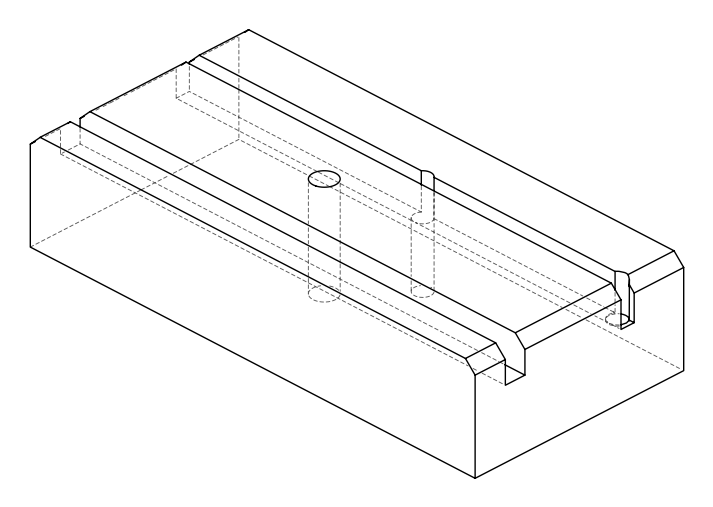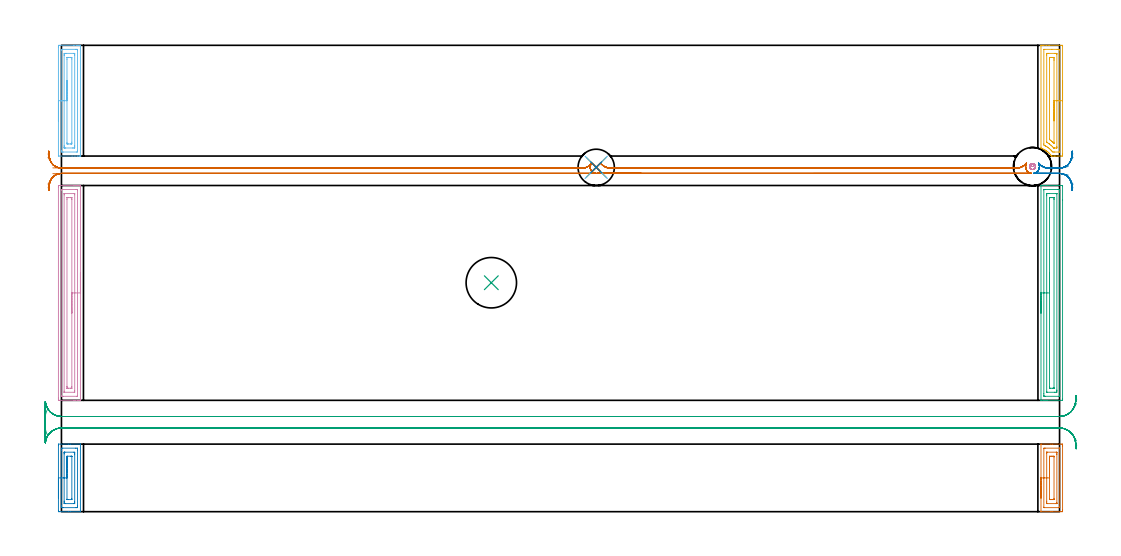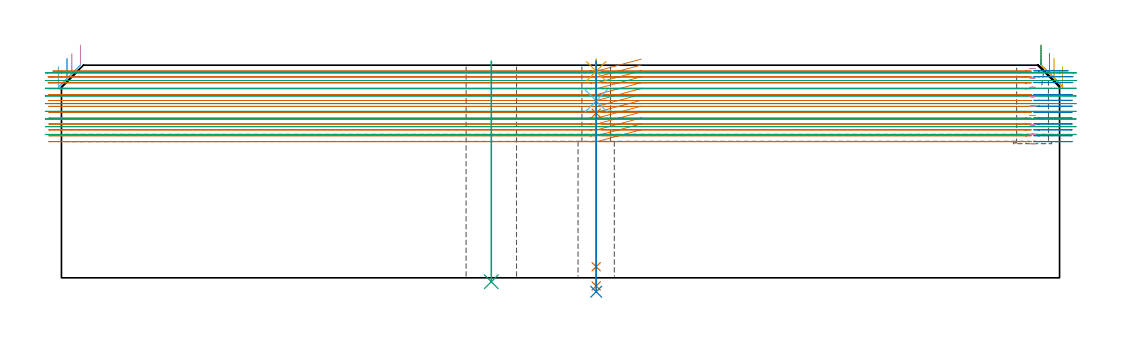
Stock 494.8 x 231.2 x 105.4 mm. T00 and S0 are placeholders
(PLAN: 15 operations, 7 tool changes, 64.1 min)
(1 AREA_MILL | FG_CHAMFER_SURFACE | UGT0205_001 | 1.32 min | 2267 mm3)
(2 AREA_MILL_1 | FG_CHAMFER_SURFACE_1 | UGT0205_001 | 1.33 min | 2360 mm3)
(3 AREA_MILL_2 | FG_CHAMFER_SURFACE_2 | UGT0205_001 | 3.66 min | 6799 mm3)
(4 AREA_MILL_3 | FG_CHAMFER_SURFACE_3 | UGT0205_001 | 3.67 min | 7064 mm3)
(5 AREA_MILL_4 | FG_CHAMFER_SURFACE_4 | UGT0205_001 | 1.97 min | 3421 mm3)
(6 AREA_MILL_5 | FG_CHAMFER_SURFACE_5 | UGT0205_001 | 2.02 min | 3552 mm3)
(7 MILL_RECTANGULAR_SLOT | SLOT_RECTANGULAR | NXT0201_011 | Follow Part, ap 3, ae 75% | 27.25 min | 269465 mm3)
(8 MILL_RECTANGULAR_SLOT_1 | SLOT_RECTANGULAR_1 | NXT0201_011 | Follow Part, ap 3, ae 75% | 1.55 min | 5096 mm3)
(9 MILL_RECTANGULAR_SLOT_2 | SLOT_RECTANGULAR_2 | NXT0201_012 | Follow Part, ap 4, ae 75% | 19.21 min | 366924 mm3)
(10 MILL_BLIND_HOLE_FROM_SOLID_MATERIAL | STEP1POCKET | NXT0201_012 | Spiral | 0.5 min | 762 mm3)
(11 SPOT_DRILL | STEP1HOLE | NXT0321_9005460120000 | 0.05 min | 0 mm3)
(12 DRILL_BLIND_HOLE_INTO_CENTER | STEP1HOLE | NXT0301_089 | 0.08 min | 0 mm3)
(13 GUN_DRILL_THROUGH_HOLE | STEP1HOLE | UGT0307_008 | 0.54 min | 6430 mm3)
(14 DRILL_TO_ENLARGE_THROUGH_HOLE | STEP1HOLE | UGT0301_046 | 0.46 min | 11099 mm3)
(15 INDEXABLE_INSERT_DRILL_THROUGH_HOLE_FROM_SOLID | STEP1HOLE_1 | NXT0302_021 | 0.44 min | 51674 mm3)
(TOOL UGT0205_001 | Chamfer Mill 20 x 3 x 45 deg. | D20 FL50 Z2)
(TOOL NXT0201_011 | ENDMILL 12mm [2P460-1200-NA 1630] | D12 FL38 Z6)
(TOOL NXT0201_012 | ENDMILL 16mm [2P460-1600-NA 1630] | D16 FL38 Z6)
(TOOL NXT0321_9005460120000 | NC Spot Drill, 142deg, 12mm, Carbide, Uncoated | D12 PA142 FL30 Z2)
(TOOL NXT0301_089 | Carbide Drill 11.8mm [860.1-1180-035A1-MM 2214] | D11.8 PA140 FL55 Z2)
(TOOL UGT0307_008 | Gun Drill 11 mm | D11 PA130 FL24 Z1)
(TOOL UGT0301_046 | Twist Drill 18 mm | D18 PA118 FL130 Z2)
(TOOL NXT0302_021 | Index. Insert Drill 25mm [880-D2500L25-05] | D25 PA176 FL125 Z2)
(OP 1 AREA_MILL)
G17 G21 G94 G90
T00 M6
G54
G17 G0 G90 X485.6 Y6.75 S1061 M3
G43 Z115.4 H0
G94 G1 Y6.788 Z114.528 F250.
Y6.902 Z113.664
Y7.091 Z112.812
Y7.353 Z111.98
Y7.687 Z111.174
Y8.09 Z110.4
Y8.558 Z109.664
Y9.09 Z108.972
Y9.679 Z108.329
Y10.322 Z107.74
Y11.014 Z107.208
Y11.75 Z106.74
Y12.524 Z106.337
Y13.33 Z106.003
Y14.162 Z105.741
Y15.014 Z105.552
Y15.878 Z105.438
Y16.75 Z105.4
Y33.493
X485.603 Y33.495 Z105.397
X485.616 Y33.5 Z105.384
X490.508 Z100.492
X491.392 Z99.601
X495.812 Y33.499 Z95.183
X496.259 Y33.498 Z94.736
X496.291 Y33.493 Z94.705
X496.297 Y33.052 Z94.703
X496.3 Y32.566 Z94.7
Y0.843
X496.297 Y0.448 Z94.703
X496.291 Y0.006 Z94.705
X496.259 Y0.002 Z94.736
X495.812 Y0. Z95.183
X495.363 Z95.632
X491.392 Z99.601
X490.523 Z100.477
X485.616 Z105.384
X485.603 Y0.005 Z105.397
X485.6 Y0.007 Z105.4
Y16.75
X487.014 Z103.986
X487.015 Y31.247 Z103.985
X487.016 Y31.29 Z103.984
X487.021 Y31.489 Z103.979
X487.434 Y31.497 Z103.566
X487.645 Y31.499 Z103.355
X494.718 Z96.282
X494.815 Y31.494 Z96.185
X494.834 Y31.49 Z96.166
X494.879 Y31.471 Z96.121
X494.884 Y31.333 Z96.116
X494.885 Y31.29 Z96.115
Y2.253
X494.884 Y2.21 Z96.116
X494.879 Y2.011 Z96.121
X494.466 Y2.003 Z96.534
X494.254 Y2.001 Z96.746
X487.182 Z103.818
X487.085 Y2.006 Z103.915
X487.066 Y2.01 Z103.934
X487.021 Y2.029 Z103.979
X487.016 Y2.166 Z103.984
X487.015 Y2.21 Z103.985
X487.014 Y16.75 Z103.986
X488.428 Z102.572
X488.429 Y28.956 Z102.571
X488.432 Y29.267 Z102.568
X488.435 Y29.472 Z102.565
X488.438 Y29.491 Z102.562
X488.446 Y29.494 Z102.554
X488.472 Y29.497 Z102.528
X488.526 Y29.499 Z102.474
X488.74 Y29.5 Z102.26
X493.188 Z97.812
X493.373 Y29.494 Z97.627
X493.459 Y29.49 Z97.541
X493.465 Y29.445 Z97.535
X493.468 Y29.392 Z97.532
X493.47 Y29.218 Z97.53
X493.471 Y28.646 Z97.529
X493.472 Y28.336 Z97.528
X493.471 Y4.544 Z97.529
X493.468 Y4.233 Z97.532
X493.465 Y4.028 Z97.535
X493.462 Y4.008 Z97.538
X493.454 Y4.006 Z97.546
X493.428 Y4.003 Z97.572
X493.374 Y4.001 Z97.626
X493.16 Y4. Z97.84
X488.712 Z102.288
X488.527 Y4.006 Z102.473
X488.441 Y4.01 Z102.559
X488.435 Y4.055 Z102.565
X488.432 Y4.108 Z102.568
X488.43 Y4.282 Z102.57
X488.429 Y4.854 Z102.571
X488.428 Y5.164 Z102.572
Y16.75
X489.843 Z101.157
Y26.884
X489.844 Y27.215 Z101.156
X489.847 Y27.381 Z101.153
X489.85 Y27.462 Z101.15
X489.854 Y27.491 Z101.146
X489.895 Y27.495 Z101.105
X490.508 Y27.499 Z100.492
X490.774 Y27.5 Z100.226
X491.392 Y27.499 Z99.608
X491.659 Y27.498 Z99.341
X492.036 Y27.49 Z98.964
X492.051 Y27.487 Z98.949
X492.053 Y27.469 Z98.947
X492.055 Y27.417 Z98.945
X492.057 Y27.312 Z98.943
Y27.102
Y6.616
X492.056 Y6.285 Z98.944
X492.053 Y6.119 Z98.947
X492.05 Y6.038 Z98.95
X492.046 Y6.009 Z98.954
X492.005 Y6.005 Z98.995
X491.392 Y6.001 Z99.608
X491.126 Y6. Z99.874
X490.508 Z100.492
X490.241 Y6.001 Z100.759
X489.864 Y6.01 Z101.136
X489.849 Y6.013 Z101.151
X489.847 Y6.031 Z101.153
X489.845 Y6.083 Z101.155
X489.843 Y6.188 Z101.157
Y6.398
Y16.75
Y17.622 Z101.195
Y18.486 Z101.309
Y19.338 Z101.498
Y20.17 Z101.76
Y20.976 Z102.094
Y21.75 Z102.497
Y22.486 Z102.966
Y23.178 Z103.497
Y23.821 Z104.086
Y24.41 Z104.729
Y24.942 Z105.422
Y25.41 Z106.157
Y25.813 Z106.931
Y26.147 Z107.737
Y26.409 Z108.569
Y26.598 Z109.421
Y26.712 Z110.286
Y26.75 Z111.157
G0 Z115.4
M5
M2
(OP 2 AREA_MILL_1)
G17 G21 G94 G90
T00 M6
G54
G17 G0 G90 X-1.5 Y6.75 S1061 M3
G43 Z115.4 H0
Z104.5
G94 G1 Y6.788 Z103.628 F250.
Y6.902 Z102.764
Y7.091 Z101.912
Y7.353 Z101.08
Y7.687 Z100.274
Y8.09 Z99.5
Y8.559 Z98.764
Y9.09 Z98.072
Y9.679 Z97.429
Y10.322 Z96.84
Y11.014 Z96.308
Y11.75 Z95.84
Y12.524 Z95.437
Y13.33 Z95.103
Y14.162 Z94.841
Y15.014 Z94.652
Y15.878 Z94.538
Y16.75 Z94.5
Y33.052
X-1.495 Y33.384 Z94.501
X-1.491 Y33.49 Z94.505
X-1.378 Y33.5 Z94.618
X3.505 Z99.499
X4.38 Z100.38
X9.381 Z105.381
X9.397 Y33.495 Z105.397
X9.4 Y33.493 Z105.4
Y0.007
X9.397 Y0.005 Z105.397
X9.382 Y0. Z105.381
X4.395 Z100.394
X3.505 Z99.499
X-1.178 Z94.817
X-1.38 Y0.002 Z94.615
X-1.491 Y0.01 Z94.505
X-1.498 Y0.12 Z94.498
X-1.5 Y0.448 Z94.5
Y16.75
X-0.086 Z95.914
Y30.443
X-0.082 Y31.29 Z95.918
X-0.08 Y31.318 Z95.92
X-0.051 Y31.49 Z95.949
X0.627 Y31.499 Z96.627
X7.062 Z103.062
X7.743 Y31.496 Z103.743
X7.951 Y31.49 Z103.951
X7.98 Y31.29 Z103.98
X7.983 Y31.259 Z103.983
X7.986 Y30.409 Z103.986
Y3.057
X7.982 Y2.21 Z103.982
X7.98 Y2.182 Z103.98
X7.951 Y2.01 Z103.951
X7.273 Y2.001 Z103.273
X0.838 Z96.838
X0.157 Y2.004 Z96.157
X-0.051 Y2.01 Z95.949
X-0.08 Y2.21 Z95.92
X-0.083 Y2.241 Z95.917
X-0.086 Y3.091 Z95.914
Y16.75
X1.328 Z97.328
X1.329 Y28.646 Z97.329
X1.33 Y29.04 Z97.33
X1.334 Y29.436 Z97.334
X1.335 Y29.482 Z97.335
X1.352 Y29.49 Z97.352
X1.404 Y29.495 Z97.404
X1.512 Y29.498 Z97.512
X1.727 Y29.5 Z97.727
X6.201 Y29.499 Z102.201
X6.565 Y29.476 Z102.565
X6.567 Y29.374 Z102.567
X6.57 Y29.134 Z102.57
X6.571 Y28.646 Z102.571
X6.572 Y28.251 Z102.572
X6.571 Y4.854 Z102.571
X6.57 Y4.46 Z102.57
X6.566 Y4.064 Z102.566
X6.565 Y4.018 Z102.565
X6.548 Y4.01 Z102.548
X6.496 Y4.005 Z102.496
X6.388 Y4.002 Z102.388
X6.173 Y4. Z102.173
X1.699 Y4.001 Z97.699
X1.335 Y4.024 Z97.335
X1.333 Y4.126 Z97.333
X1.33 Y4.367 Z97.33
X1.329 Y4.854 Z97.329
X1.328 Y5.249 Z97.328
Y16.75
X2.743 Z98.743
Y26.884
X2.745 Y27.262 Z98.745
X2.748 Y27.45 Z98.748
X2.75 Y27.488 Z98.75
X2.795 Y27.492 Z98.795
X2.886 Y27.498 Z98.886
X4.662 Y27.5 Z100.662
X5.089 Y27.497 Z101.089
X5.138 Y27.493 Z101.138
X5.15 Y27.49 Z101.15
X5.152 Y27.481 Z101.152
X5.155 Y27.446 Z101.155
X5.157 Y27.301 Z101.157
Y6.616
X5.155 Y6.238 Z101.155
X5.152 Y6.05 Z101.152
X5.15 Y6.012 Z101.15
X5.105 Y6.008 Z101.105
X5.014 Y6.002 Z101.014
X3.238 Y6. Z99.238
X2.81 Y6.004 Z98.81
X2.762 Y6.007 Z98.762
X2.75 Y6.01 Z98.75
X2.748 Y6.019 Z98.748
X2.745 Y6.054 Z98.745
X2.743 Y6.199 Z98.743
Y16.75
Y17.622 Z98.781
Y18.487 Z98.895
Y19.338 Z99.083
Y20.17 Z99.346
Y20.976 Z99.68
Y21.75 Z100.082
Y22.486 Z100.551
Y23.178 Z101.082
Y23.821 Z101.672
Y24.41 Z102.315
Y24.942 Z103.007
Y25.41 Z103.743
Y25.813 Z104.517
Y26.147 Z105.322
Y26.409 Z106.154
Y26.598 Z107.006
Y26.712 Z107.871
Y26.75 Z108.743
G0 Z115.4
M5
M2
(OP 3 AREA_MILL_2)
G17 G21 G94 G90
T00 M6
G54
G17 G0 G90 X485.6 Y98.45 S1061 M3
G43 Z115.4 H0
G94 G1 Y98.488 Z114.528 F250.
Y98.602 Z113.664
Y98.791 Z112.812
Y99.053 Z111.98
Y99.387 Z111.174
Y99.79 Z110.4
Y100.259 Z109.664
Y100.79 Z108.972
Y101.379 Z108.329
Y102.022 Z107.74
Y102.714 Z107.208
Y103.45 Z106.74
Y104.224 Z106.337
Y105.03 Z106.003
Y105.862 Z105.741
Y106.714 Z105.552
Y107.578 Z105.438
Y108.45 Z105.4
Y161.543
X485.603 Y161.691 Z105.388
X485.615 Y161.693 Z105.376
X485.944 Y161.7 Z105.055
X486.348 Z104.651
X486.972 Z104.023
X488.168 Z102.829
X488.74 Z102.254
X495.812 Z95.185
X496.1 Y161.698 Z94.897
X496.292 Y161.69 Z94.706
X496.299 Y161.497 Z94.699
X496.3 Y154.516 Z94.7
Y55.804
X496.296 Y55.4 Z94.702
X496.292 Y55.21 Z94.706
X496.098 Y55.2 Z94.899
X488.74 Z102.254
X488.168 Z102.829
X487.856 Z103.14
X487.284 Z103.713
X486.972 Z104.023
X485.944 Z105.055
X485.615 Y55.207 Z105.376
X485.603 Y55.209 Z105.388
X485.6 Y55.357 Z105.4
Y108.45
X487.014 Z103.986
X487.015 Y159.524 Z103.985
X487.016 Y159.63 Z103.984
X487.019 Y159.682 Z103.981
X487.02 Y159.688 Z103.98
X487.036 Y159.692 Z103.964
X487.087 Y159.696 Z103.913
X487.472 Y159.7 Z103.528
X494.044 Z96.956
X494.545 Y159.699 Z96.455
X494.769 Y159.694 Z96.231
X494.868 Y159.69 Z96.132
X494.884 Y159.357 Z96.116
X494.885 Y159.312 Z96.115
X494.886 Y158.462 Z96.114
X494.885 Y57.376 Z96.115
X494.884 Y57.27 Z96.116
X494.881 Y57.218 Z96.119
X494.88 Y57.212 Z96.12
X494.864 Y57.208 Z96.136
X494.813 Y57.205 Z96.187
X494.428 Y57.2 Z96.572
X487.856 Z103.144
X487.355 Y57.202 Z103.645
X487.131 Y57.207 Z103.869
X487.032 Y57.21 Z103.968
X487.016 Y57.543 Z103.984
X487.015 Y57.588 Z103.985
X487.014 Y58.438 Z103.986
Y108.45
X488.428 Z102.572
X488.429 Y156.635 Z102.571
Y156.948
X488.434 Y157.527 Z102.566
X488.435 Y157.675 Z102.565
X488.577 Y157.692 Z102.423
X488.74 Y157.696 Z102.26
X489.453 Y157.7 Z101.547
X489.624 Z101.376
X493.16 Y157.699 Z97.84
X493.331 Y157.695 Z97.669
X493.444 Y157.69 Z97.556
X493.466 Y157.684 Z97.534
X493.467 Y157.669 Z97.533
X493.47 Y157.632 Z97.53
X493.471 Y157.527 Z97.529
Y60.265
Y59.952
X493.466 Y59.373 Z97.534
X493.465 Y59.225 Z97.535
X493.323 Y59.208 Z97.677
X493.16 Y59.204 Z97.84
X492.447 Y59.2 Z98.553
X492.276 Z98.724
X488.74 Y59.201 Z102.26
X488.569 Y59.205 Z102.431
X488.456 Y59.21 Z102.544
X488.434 Y59.217 Z102.566
X488.433 Y59.231 Z102.567
X488.43 Y59.268 Z102.57
X488.429 Y59.373 Z102.571
X488.428 Y108.45 Z102.572
X489.843 Z101.157
Y155.521
X489.846 Y155.618 Z101.154
X489.849 Y155.674 Z101.151
X489.855 Y155.69 Z101.145
X489.877 Y155.693 Z101.123
X490.087 Y155.697 Z100.913
X490.508 Y155.7 Z100.492
X491.434 Z99.566
X491.823 Y155.695 Z99.177
X492.017 Y155.69 Z98.983
X492.051 Y155.682 Z98.949
X492.054 Y155.65 Z98.946
X492.055 Y155.595 Z98.945
X492.057 Y155.071 Z98.943
Y154.85
Y61.379
X492.054 Y61.282 Z98.946
X492.051 Y61.226 Z98.949
X492.045 Y61.21 Z98.955
X492.023 Y61.207 Z98.977
X491.813 Y61.203 Z99.187
X491.392 Y61.2 Z99.608
X490.466 Z100.534
X490.077 Y61.205 Z100.923
X489.883 Y61.21 Z101.117
X489.849 Y61.218 Z101.151
X489.846 Y61.25 Z101.154
X489.845 Y61.305 Z101.155
X489.843 Y61.829 Z101.157
Y62.05
Y108.45
Y109.322 Z101.195
Y110.187 Z101.309
Y111.038 Z101.498
Y111.87 Z101.76
Y112.676 Z102.094
Y113.45 Z102.497
Y114.186 Z102.966
Y114.878 Z103.497
Y115.521 Z104.086
Y116.11 Z104.729
Y116.642 Z105.422
Y117.11 Z106.157
Y117.513 Z106.931
Y117.847 Z107.737
Y118.109 Z108.569
Y118.298 Z109.421
Y118.412 Z110.286
Y118.45 Z111.157
G0 Z115.4
M5
M2
(OP 4 AREA_MILL_3)
G17 G21 G94 G90
T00 M6
G54
G17 G0 G90 X9.4 Y118.45 S1061 M3
G43 Z115.4 H0
G94 G1 Y118.412 Z114.528 F250.
Y118.298 Z113.663
Y118.109 Z112.812
Y117.847 Z111.98
Y117.513 Z111.174
Y117.11 Z110.4
Y116.642 Z109.664
Y116.11 Z108.972
Y115.521 Z108.329
Y114.878 Z107.739
Y114.186 Z107.208
Y113.45 Z106.74
Y112.676 Z106.337
Y111.87 Z106.003
Y111.038 Z105.741
Y110.186 Z105.552
Y109.322 Z105.438
Y108.45 Z105.4
Y55.357
X9.397 Y55.21 Z105.388
X9.361 Y55.207 Z105.353
X9.005 Y55.2 Z105.004
X8.579 Z104.578
X7.951 Z103.946
X6.749 Z102.745
X6.173 Z102.167
X-0.94 Y55.201 Z95.057
X-1.178 Y55.203 Z94.819
X-1.492 Y55.208 Z94.506
X-1.494 Y55.248 Z94.504
X-1.499 Y55.804 Z94.501
X-1.5 Y56.365 Z94.5
Y160.766
X-1.499 Y161.097 Z94.501
X-1.494 Y161.652 Z94.504
X-1.492 Y161.692 Z94.506
X-0.94 Y161.7 Z95.057
X6.173 Z102.167
X6.749 Z102.745
X7.062 Z103.058
X7.638 Z103.634
X7.951 Z103.946
X8.579 Z104.578
X9.006 Z105.005
X9.361 Y161.693 Z105.353
X9.397 Y161.69 Z105.388
X9.4 Y161.543 Z105.4
Y108.45
X7.986 Z103.986
X7.985 Y57.588 Z103.985
X7.984 Y57.556 Z103.984
X7.951 Y57.21 Z103.951
X7.448 Y57.201 Z103.448
X0.838 Y57.2 Z96.838
X0.334 Y57.201 Z96.334
X-0.051 Y57.21 Z95.949
X-0.083 Y57.588 Z95.917
X-0.085 Y57.622 Z95.915
Y159.312
X-0.084 Y159.345 Z95.916
X-0.051 Y159.69 Z95.949
X0.452 Y159.699 Z96.452
X7.062 Y159.7 Z103.062
X7.566 Y159.699 Z103.566
X7.951 Y159.69 Z103.951
X7.983 Y159.312 Z103.983
X7.985 Y159.278 Z103.985
X7.986 Y108.45 Z103.986
X6.571 Z102.571
Y59.865
X6.57 Y59.373 Z102.57
X6.568 Y59.273 Z102.568
X6.565 Y59.225 Z102.565
X6.561 Y59.21 Z102.561
X6.517 Y59.207 Z102.517
X6.344 Y59.201 Z102.344
X1.555 Z97.555
X1.44 Y59.203 Z97.44
X1.349 Y59.209 Z97.349
X1.334 Y59.213 Z97.334
X1.332 Y59.218 Z97.332
X1.33 Y59.24 Z97.33
X1.329 Y59.373 Z97.329
X1.328 Y59.773 Z97.328
X1.329 Y157.035 Z97.329
X1.33 Y157.527 Z97.33
X1.332 Y157.627 Z97.332
X1.335 Y157.675 Z97.335
X1.339 Y157.69 Z97.339
X1.383 Y157.693 Z97.383
X1.556 Y157.699 Z97.556
X6.345 Z102.345
X6.46 Y157.697 Z102.46
X6.551 Y157.691 Z102.551
X6.566 Y157.687 Z102.566
X6.568 Y157.682 Z102.568
X6.57 Y157.66 Z102.57
X6.571 Y157.527 Z102.571
Y157.127
Y108.45
X5.157 Z101.157
Y62.05
X5.155 Y61.286 Z101.155
X5.153 Y61.234 Z101.153
X5.151 Y61.214 Z101.151
X5.134 Y61.21 Z101.134
X5.03 Y61.205 Z101.03
X4.818 Y61.202 Z100.818
X4.395 Y61.2 Z100.395
X3.505 Z99.505
X3.065 Y61.201 Z99.065
X2.866 Y61.204 Z98.866
X2.768 Y61.208 Z98.768
X2.749 Y61.21 Z98.749
X2.747 Y61.225 Z98.747
X2.745 Y61.263 Z98.745
X2.743 Y61.923 Z98.743
Y62.05
Y154.85
X2.745 Y155.614 Z98.745
X2.747 Y155.666 Z98.747
X2.749 Y155.686 Z98.749
X2.766 Y155.69 Z98.766
X2.87 Y155.695 Z98.87
X3.082 Y155.698 Z99.082
X3.505 Y155.7 Z99.505
X4.395 Z100.395
X4.835 Y155.699 Z100.835
X5.034 Y155.696 Z101.034
X5.132 Y155.692 Z101.132
X5.151 Y155.69 Z101.151
X5.153 Y155.675 Z101.153
X5.155 Y155.637 Z101.155
X5.157 Y154.977 Z101.157
Y154.85
Y108.45
Y107.578 Z101.195
Y106.714 Z101.309
Y105.862 Z101.498
Y105.03 Z101.76
Y104.224 Z102.094
Y103.45 Z102.497
Y102.714 Z102.966
Y102.022 Z103.497
Y101.379 Z104.086
Y100.79 Z104.729
Y100.258 Z105.422
Y99.79 Z106.157
Y99.387 Z106.931
Y99.053 Z107.737
Y98.791 Z108.569
Y98.602 Z109.421
Y98.488 Z110.286
Y98.45 Z111.157
G0 Z115.4
M5
M2
(OP 5 AREA_MILL_4)
G17 G21 G94 G90
T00 M6
G54
G17 G0 G90 X496.3 Y213.75 S1061 M3
G43 Z115.4 H0
Z104.7
G94 G1 Y213.712 Z103.828 F250.
Y213.598 Z102.964
Y213.409 Z102.112
Y213.147 Z101.28
Y212.813 Z100.474
Y212.41 Z99.7
Y211.942 Z98.964
Y211.41 Z98.272
Y210.821 Z97.629
Y210.178 Z97.04
Y209.486 Z96.508
Y208.75 Z96.04
Y207.976 Z95.637
Y207.17 Z95.303
Y206.338 Z95.041
Y205.487 Z94.852
Y204.622 Z94.738
Y203.75 Z94.7
Y177.329
X496.299 Y176.928 Z94.701
X496.295 Y176.44 Z94.703
X496.291 Y176.309 Z94.705
X495.812 Y176.3 Z95.184
X494.044 Z96.951
X492.634 Z98.362
X492.276 Z98.719
X491.56 Z99.44
X490.95 Z100.05
X490.907 Y176.301 Z100.093
X490.786 Y176.31 Z100.211
X490.767 Y176.333 Z100.231
X490.729 Y176.386 Z100.269
X490.66 Y176.481 Z100.336
X490.529 Y176.667 Z100.47
X490.278 Y176.996 Z100.719
X489.888 Y177.454 Z101.109
X489.682 Y177.675 Z101.316
X489.469 Y177.888 Z101.53
X489.01 Y178.302 Z101.989
X488.709 Y178.547 Z102.289
X488.402 Y178.78 Z102.596
X488.298 Y178.85 Z102.698
X488.13 Y178.963 Z102.866
X487.696 Y179.233 Z103.303
X487.252 Y179.482 Z103.747
X486.998 Y179.61 Z104.002
X486.876 Y179.672 Z104.124
X486.373 Y179.879 Z104.625
X485.606 Y180.165 Z105.392
X485.6 Y180.504 Z105.4
Y231.019
X485.603 Y231.191 Z105.388
X485.618 Y231.192 Z105.373
X485.995 Y231.2 Z105.005
X486.256 Z104.744
X486.972 Z104.023
X488.214 Z102.783
X489.624 Z101.372
X495.812 Z95.185
X496.078 Y231.198 Z94.92
X496.292 Y231.19 Z94.706
X496.299 Y230.974 Z94.699
X496.3 Y203.75 Z94.7
X494.886 Z96.114
X494.885 Y178.397 Z96.115
X494.884 Y178.344 Z96.116
X494.882 Y178.319 Z96.118
X494.88 Y178.313 Z96.12
X494.866 Y178.31 Z96.134
X494.454 Y178.302 Z96.546
X492.276 Y178.301 Z98.724
X491.801 Y178.303 Z99.199
X491.392 Y178.31 Z99.608
X491.029 Y178.716 Z99.971
X490.783 Y178.991 Z100.217
X490.508 Y179.287 Z100.492
X490.178 Y179.61 Z100.822
X489.624 Y180.099 Z101.376
X489.107 Y180.504 Z101.893
X488.74 Y180.758 Z102.26
X488.088 Y181.164 Z102.912
X487.856 Y181.292 Z103.144
X487.661 Y181.398 Z103.339
X487.469 Y181.497 Z103.531
X487.021 Y181.725 Z103.979
X487.014 Y182.292 Z103.986
X487.015 Y229.103 Z103.985
X487.016 Y229.156 Z103.984
X487.018 Y229.181 Z103.982
X487.02 Y229.187 Z103.98
X487.034 Y229.19 Z103.966
X487.446 Y229.198 Z103.554
X490.981 Y229.2 Z100.019
X493.633 Z97.367
X494.044 Y229.199 Z96.956
X494.519 Y229.197 Z96.481
X494.765 Y229.19 Z96.235
X494.879 Y229.181 Z96.121
X494.885 Y228.827 Z96.115
Y228.784
X494.886 Y203.75 Z96.114
X493.472 Z97.528
X493.471 Y181.084 Z97.529
X493.469 Y180.504 Z97.531
X493.466 Y180.348 Z97.534
X493.465 Y180.316 Z97.535
X493.429 Y180.31 Z97.571
X493.359 Y180.303 Z97.641
X493.16 Y180.301 Z97.84
X492.478 Y180.3 Z98.522
X492.276 Y180.301 Z98.724
X492.074 Y180.303 Z98.926
X491.94 Y180.308 Z99.06
X491.895 Y180.311 Z99.105
X491.878 Y180.326 Z99.122
X491.844 Y180.36 Z99.156
X491.714 Y180.504 Z99.286
X491.392 Y180.849 Z99.608
X490.823 Y181.398 Z100.177
X490.508 Y181.676 Z100.492
X489.747 Y182.292 Z101.253
X489.624 Y182.381 Z101.376
X489.343 Y182.576 Z101.657
X488.52 Y183.077 Z102.48
X488.453 Y183.12 Z102.547
X488.435 Y183.134 Z102.565
X488.433 Y183.148 Z102.567
X488.431 Y183.187 Z102.569
X488.429 Y183.501 Z102.571
Y226.416
X488.431 Y226.996 Z102.569
X488.434 Y227.152 Z102.566
X488.435 Y227.184 Z102.565
X488.471 Y227.19 Z102.529
X488.541 Y227.197 Z102.459
X488.74 Y227.199 Z102.26
X489.422 Y227.2 Z101.578
X492.276 Z98.724
X492.959 Y227.199 Z98.041
X493.16 Y227.195 Z97.84
X493.362 Y227.19 Z97.638
X493.465 Y227.176 Z97.535
X493.468 Y227.1 Z97.532
X493.469 Y226.996 Z97.531
X493.471 Y226.681 Z97.529
X493.472 Y203.75 Z97.528
X492.057 Z98.943
Y183.187
X492.052 Y182.679 Z98.948
Y182.665
X492.038 Y182.671 Z98.962
X491.965 Y182.735 Z99.035
X491.814 Y182.874 Z99.186
X491.478 Y183.187 Z99.522
X491.392 Y183.261 Z99.608
X490.954 Y183.629 Z100.046
X490.508 Y183.985 Z100.492
X490.385 Y184.081 Z100.615
X490.067 Y184.309 Z100.933
X489.849 Y184.466 Z101.151
X489.847 Y184.502 Z101.153
X489.844 Y184.585 Z101.156
X489.843 Y184.753 Z101.157
Y184.975
Y224.092
X489.844 Y224.314 Z101.156
X489.849 Y224.979 Z101.151
X489.857 Y225.19 Z101.143
X490.07 Y225.194 Z100.93
X490.508 Y225.2 Z100.492
X491.392 Z99.608
X491.832 Y225.194 Z99.168
X492.041 Y225.19 Z98.959
X492.05 Y225.071 Z98.95
X492.056 Y224.536 Z98.944
X492.057 Y224.314 Z98.943
Y223.641
Y203.75
Y202.878 Z98.981
Y202.014 Z99.095
Y201.162 Z99.283
Y200.33 Z99.546
Y199.524 Z99.88
Y198.75 Z100.282
Y198.014 Z100.751
Y197.322 Z101.282
Y196.679 Z101.872
Y196.09 Z102.515
Y195.558 Z103.207
Y195.09 Z103.943
Y194.687 Z104.716
Y194.353 Z105.522
Y194.091 Z106.354
Y193.902 Z107.206
Y193.788 Z108.071
Y193.75 Z108.943
G0 Z115.4
M5
M2
(OP 6 AREA_MILL_5)
G17 G21 G94 G90
T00 M6
G54
G17 G0 G90 X-1.5 Y193.75 S1061 M3
G43 Z115.4 H0
Z104.5
G94 G1 Y193.788 Z103.628 F250.
Y193.902 Z102.764
Y194.091 Z101.912
Y194.353 Z101.08
Y194.687 Z100.274
Y195.09 Z99.5
Y195.558 Z98.764
Y196.09 Z98.072
Y196.679 Z97.429
Y197.322 Z96.84
Y198.014 Z96.308
Y198.75 Z95.84
Y199.524 Z95.437
Y200.33 Z95.103
Y201.162 Z94.841
Y202.013 Z94.652
Y202.878 Z94.538
Y203.75 Z94.5
Y230.241
X-1.499 Y230.572 Z94.501
X-1.494 Y231.129 Z94.504
X-1.492 Y231.192 Z94.506
X-0.94 Y231.2 Z95.057
X6.173 Z102.168
X7.591 Z103.588
X7.951 Z103.946
X8.671 Z104.671
X8.947 Z104.947
X9.355 Y231.193 Z105.347
X9.397 Y231.19 Z105.388
X9.4 Y231.019 Z105.4
Y176.481
X9.397 Y176.31 Z105.388
X9.355 Y176.307 Z105.347
X8.947 Y176.3 Z104.947
X8.671 Z104.671
X7.951 Z103.946
X6.702 Z102.699
X5.284 Z101.279
X-1.205 Z94.792
X-1.492 Y176.31 Z94.506
X-1.499 Y176.596 Z94.499
Y176.609
X-1.5 Y203.75 Z94.5
X-0.086 Z95.914
X-0.085 Y228.784 Z95.915
X-0.084 Y228.817 Z95.916
X-0.051 Y229.19 Z95.949
X0.425 Y229.199 Z96.425
X7.062 Y229.2 Z103.062
X7.539 Y229.199 Z103.539
X7.951 Y229.19 Z103.951
X7.984 Y228.784 Z103.984
X7.985 Y228.75 Z103.985
Y178.716
X7.984 Y178.683 Z103.984
X7.951 Y178.31 Z103.951
X7.475 Y178.301 Z103.475
X0.838 Y178.3 Z96.838
X0.361 Y178.301 Z96.361
X-0.051 Y178.31 Z95.949
X-0.084 Y178.716 Z95.916
X-0.085 Y178.75 Z95.915
X-0.086 Y203.75 Z95.914
X1.328 Z97.328
X1.329 Y226.102 Z97.329
X1.33 Y226.501 Z97.33
X1.333 Y226.996 Z97.333
X1.335 Y227.186 Z97.335
X1.528 Y227.196 Z97.528
X1.727 Y227.198 Z97.727
X2.413 Y227.2 Z98.413
X5.97 Z101.97
X6.173 Y227.199 Z102.173
X6.376 Y227.197 Z102.376
X6.511 Y227.193 Z102.511
X6.557 Y227.19 Z102.557
X6.565 Y227.174 Z102.565
X6.567 Y227.129 Z102.567
X6.569 Y226.996 Z102.569
X6.571 Y226.595 Z102.571
Y226.102
Y181.398
X6.57 Y180.999 Z102.57
X6.567 Y180.504 Z102.567
X6.564 Y180.314 Z102.564
X6.372 Y180.304 Z102.372
X6.173 Y180.302 Z102.173
X5.487 Y180.3 Z101.487
X1.93 Z97.93
X1.727 Y180.301 Z97.727
X1.524 Y180.303 Z97.524
X1.389 Y180.307 Z97.389
X1.343 Y180.31 Z97.343
X1.335 Y180.326 Z97.335
X1.333 Y180.371 Z97.333
X1.331 Y180.504 Z97.331
X1.329 Y180.905 Z97.329
X1.328 Y181.398 Z97.328
Y203.75
X2.743 Z98.743
Y224.313
X2.747 Y225.076 Z98.747
X2.749 Y225.181 Z98.749
X2.845 Y225.19 Z98.845
X3.065 Y225.195 Z99.065
X3.505 Y225.2 Z99.505
X4.395 Z100.395
X4.838 Y225.195 Z100.838
X5.056 Y225.19 Z101.056
X5.151 Y225.183 Z101.151
X5.152 Y225.11 Z101.152
X5.157 Y224.441 Z101.157
Y183.186
X5.153 Y182.424 Z101.153
X5.151 Y182.319 Z101.151
X5.055 Y182.31 Z101.055
X4.835 Y182.305 Z100.835
X4.395 Y182.3 Z100.395
X3.505 Z99.505
X3.062 Y182.305 Z99.062
X2.844 Y182.31 Z98.844
X2.749 Y182.317 Z98.749
X2.748 Y182.39 Z98.748
X2.743 Y183.059 Z98.743
Y203.75
Y204.622 Z98.781
Y205.486 Z98.895
Y206.338 Z99.083
Y207.17 Z99.346
Y207.976 Z99.68
Y208.75 Z100.082
Y209.486 Z100.551
Y210.178 Z101.082
Y210.821 Z101.672
Y211.41 Z102.315
Y211.941 Z103.007
Y212.41 Z103.743
Y212.813 Z104.516
Y213.147 Z105.322
Y213.409 Z106.154
Y213.598 Z107.006
Y213.712 Z107.871
Y213.75 Z108.743
G0 Z115.4
M5
M2
(OP 7 MILL_RECTANGULAR_SLOT)
G17 G21 G94 G90
T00 M6
G54
G17 G0 G90 X287.422 Y167.7 S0 M3
G43 Z115.542 H1
Z108.4
G94 G1 X265.345 Z102.485 F250.
X480.786 Y167.705 F500.
G2 X478.41 Y172.821 R3.45
G1 X478.401 Y172.826
G2 X473.509 Y170.3 R6.
G1 X272.146
G2 X267.576 Y172.412 R6.
G0 Z115.542
X287.422 Y167.7
Z105.485
G1 X265.345 Z99.569 F250.
X480.786 Y167.705 F500.
G2 X478.41 Y172.821 R3.45
G1 X478.401 Y172.826
G2 X473.509 Y170.3 R6.
G1 X272.146
G2 X267.576 Y172.412 R6.
G0 Z115.542
X287.422 Y167.7
Z102.569
G1 X265.345 Z96.654 F250.
X480.786 Y167.705 F500.
G2 X478.41 Y172.821 R3.45
G1 X478.401 Y172.826
G2 X473.509 Y170.3 R6.
G1 X272.146
G2 X267.576 Y172.412 R6.
G0 Z115.542
X287.422 Y167.7
Z99.654
G1 X265.345 Z93.738 F250.
X480.786 Y167.705 F500.
G2 X478.41 Y172.821 R3.45
G1 X478.401 Y172.826
G2 X473.509 Y170.3 R6.
G1 X272.146
G2 X267.576 Y172.412 R6.
G0 Z115.542
X287.422 Y167.7
Z96.738
G1 X265.345 Z90.823 F250.
X480.786 Y167.705 F500.
G2 X478.41 Y172.821 R3.45
G1 X478.401 Y172.826
G2 X473.509 Y170.3 R6.
G1 X272.146
G2 X267.576 Y172.412 R6.
G0 Z115.542
X287.422 Y167.7
Z93.823
G1 X265.345 Z87.908 F250.
X480.786 Y167.705 F500.
G2 X478.41 Y172.821 R3.45
G1 X478.401 Y172.826
G2 X473.509 Y170.3 R6.
G1 X272.146
G2 X267.576 Y172.412 R6.
G0 Z115.542
X287.422 Y167.7
Z90.908
G1 X265.345 Z84.992 F250.
X480.786 Y167.705 F500.
G2 X478.41 Y172.821 R3.45
G1 X478.401 Y172.826
G2 X473.509 Y170.3 R6.
G1 X272.146
G2 X267.576 Y172.412 R6.
G0 Z115.542
X287.422 Y167.7
Z87.992
G1 X265.345 Z82.077 F250.
X480.786 Y167.705 F500.
G2 X478.41 Y172.821 R3.45
G1 X478.401 Y172.826
G2 X473.509 Y170.3 R6.
G1 X272.146
G2 X267.576 Y172.412 R6.
G0 Z115.542
X287.422 Y167.7
Z85.077
G1 X265.345 Z79.162 F250.
X480.786 Y167.705 F500.
G2 X478.41 Y172.821 R3.45
G1 X478.401 Y172.826
G2 X473.509 Y170.3 R6.
G1 X272.146
G2 X267.576 Y172.412 R6.
G0 Z115.542
X287.422 Y167.7
Z82.162
G1 X265.345 Z76.246 F250.
X480.786 Y167.705 F500.
G2 X478.41 Y172.821 R3.45
G1 X478.401 Y172.826
G2 X473.509 Y170.3 R6.
G1 X272.146
G2 X267.576 Y172.412 R6.
G0 Z115.542
X287.422 Y167.7
Z79.246
G1 X265.345 Z73.331 F250.
X480.786 Y167.705 F500.
G2 X478.41 Y172.821 R3.45
G1 X478.401 Y172.826
G2 X473.509 Y170.3 R6.
G1 X272.146
G2 X267.576 Y172.412 R6.
G0 Z115.542
X287.422 Y167.7
Z76.331
G1 X265.345 Z70.415 F250.
X480.786 Y167.705 F500.
G2 X478.41 Y172.821 R3.45
G1 X478.401 Y172.826
G2 X473.509 Y170.3 R6.
G1 X272.146
G2 X267.576 Y172.412 R6.
G0 Z115.542
X287.422 Y167.7
Z73.415
G1 X265.345 Z67.5 F250.
X480.786 Y167.705 F500.
G2 X478.41 Y172.821 R3.45
G1 X478.401 Y172.826
G2 X473.509 Y170.3 R6.
G1 X272.146
G2 X267.576 Y172.412 R6.
G0 Z115.542
X-4.281 Y167.562
Z102.485
G1 X-1.281 F250.
G2 X0. Y167.7 R6. F500.
G1 X264.855
X264.856 Y167.71
G2 X262.633 Y172.406 R3.
G1 X262.624 Y172.412
G2 X258.054 Y170.3 R6.
G1 X0.
G2 X-1.281 Y170.438 R6.
G1 X-4.281 F250.
G0 Z115.542
X-6.672 Y162.394
Z99.569
G1 X-5.06 Y164.924
G2 X0. Y167.7 R6. F500.
G1 X264.855
X264.856 Y167.71
G2 X262.633 Y172.406 R3.
G1 X262.624 Y172.412
G2 X258.054 Y170.3 R6.
G1 X0.
G2 X-5.061 Y173.078 R6.
G1 X-6.672 Y175.608 F250.
G0 X-6.609 Y160.55 Z96.654
G1 X-5.747 Y163.423
G2 X0. Y167.7 R6. F500.
G1 X264.855
X264.856 Y167.71
G2 X262.633 Y172.406 R3.
G1 X262.624 Y172.412
G2 X258.054 Y170.3 R6.
G1 X0.
G2 X-5.728 Y174.514 R6.
G1 X-6.621 Y177.378 F250.
G0 X-6.27 Y159.314 Z93.738
G1 X-5.97 Y162.299
G2 X0. Y167.7 R6. F500.
G1 X264.855
X264.856 Y167.71
G2 X262.633 Y172.406 R3.
G1 X262.624 Y172.412
G2 X258.054 Y170.3 R6.
G1 X0.
G2 X-5.97 Y175.701 R6.
G1 X-6.27 Y178.686 F250.
G0 Y159.314 Z90.823
G1 X-5.97 Y162.299
G2 X0. Y167.7 R6. F500.
G1 X264.855
X264.856 Y167.71
G2 X262.633 Y172.406 R3.
G1 X262.624 Y172.412
G2 X258.054 Y170.3 R6.
G1 X0.
G2 X-5.97 Y175.701 R6.
G1 X-6.27 Y178.686 F250.
G0 Y159.314 Z87.908
G1 X-5.97 Y162.299
G2 X0. Y167.7 R6. F500.
G1 X264.855
X264.856 Y167.71
G2 X262.633 Y172.406 R3.
G1 X262.624 Y172.412
G2 X258.054 Y170.3 R6.
G1 X0.
G2 X-5.97 Y175.701 R6.
G1 X-6.27 Y178.686 F250.
G0 Y159.314 Z84.992
G1 X-5.97 Y162.299
G2 X0. Y167.7 R6. F500.
G1 X264.855
X264.856 Y167.71
G2 X262.633 Y172.406 R3.
G1 X262.624 Y172.412
G2 X258.054 Y170.3 R6.
G1 X0.
G2 X-5.97 Y175.701 R6.
G1 X-6.27 Y178.686 F250.
G0 Y159.314 Z82.077
G1 X-5.97 Y162.299
G2 X0. Y167.7 R6. F500.
G1 X264.855
X264.856 Y167.71
G2 X262.633 Y172.406 R3.
G1 X262.624 Y172.412
G2 X258.054 Y170.3 R6.
G1 X0.
G2 X-5.97 Y175.701 R6.
G1 X-6.27 Y178.686 F250.
G0 Y159.314 Z79.162
G1 X-5.97 Y162.299
G2 X0. Y167.7 R6. F500.
G1 X264.855
X264.856 Y167.71
G2 X262.633 Y172.406 R3.
G1 X262.624 Y172.412
G2 X258.054 Y170.3 R6.
G1 X0.
G2 X-5.97 Y175.701 R6.
G1 X-6.27 Y178.686 F250.
G0 Y159.314 Z76.246
G1 X-5.97 Y162.299
G2 X0. Y167.7 R6. F500.
G1 X264.855
X264.856 Y167.71
G2 X262.633 Y172.406 R3.
G1 X262.624 Y172.412
G2 X258.054 Y170.3 R6.
G1 X0.
G2 X-5.97 Y175.701 R6.
G1 X-6.27 Y178.686 F250.
G0 Y159.314 Z73.331
G1 X-5.97 Y162.299
G2 X0. Y167.7 R6. F500.
G1 X264.855
X264.856 Y167.71
G2 X262.633 Y172.406 R3.
G1 X262.624 Y172.412
G2 X258.054 Y170.3 R6.
G1 X0.
G2 X-5.97 Y175.701 R6.
G1 X-6.27 Y178.686 F250.
G0 Y159.314 Z70.415
G1 X-5.97 Y162.299
G2 X0. Y167.7 R6. F500.
G1 X264.855
X264.856 Y167.71
G2 X262.633 Y172.406 R3.
G1 X262.624 Y172.412
G2 X258.054 Y170.3 R6.
G1 X0.
G2 X-5.97 Y175.701 R6.
G1 X-6.27 Y178.686 F250.
G0 Y159.314 Z67.5
G1 X-5.97 Y162.299
G2 X0. Y167.7 R6. F500.
G1 X264.855
X264.856 Y167.71
G2 X262.633 Y172.406 R3.
G1 X262.624 Y172.412
G2 X258.054 Y170.3 R6.
G1 X0.
G2 X-5.97 Y175.701 R6.
G1 X-6.27 Y178.686 F250.
G0 Z115.542
M5
M2
(OP 8 MILL_RECTANGULAR_SLOT_1)
G17 G21 G94 G90
T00 M6
G54
G17 G0 G90 X499.088 Y171.141 S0 M3
G43 Z115.542 H1
Z102.616
G94 G1 X496.167 Y170.458 F250.
G2 X494.8 Y170.3 R6. F500.
G1 X489.291
G2 X484.399 Y172.826 R6.
G1 X484.39 Y172.821
G2 X482.014 Y167.705 R3.45
G1 X494.8 Y167.7
G2 X496.171 Y167.541 R6.
G1 X499.091 Y166.856 F250.
G0 Z115.542
X501.478 Y175.664
Z99.689
G1 X499.888 Y173.12
G2 X494.8 Y170.3 R6. F500.
G1 X489.291
G2 X484.399 Y172.826 R6.
G1 X484.39 Y172.821
G2 X482.014 Y167.705 R3.45
G1 X494.8 Y167.7
G2 X499.902 Y164.857 R6.
G1 X501.481 Y162.306 F250.
G0 X501.407 Y177.463 Z96.763
G1 X500.55 Y174.587
G2 X494.8 Y170.3 R6. F500.
G1 X489.291
G2 X484.399 Y172.826 R6.
G1 X484.39 Y172.821
G2 X482.014 Y167.705 R3.45
G1 X494.8 Y167.7
G2 X500.556 Y163.392 R6.
G1 X501.402 Y160.514 F250.
G0 X501.07 Y178.686 Z93.837
G1 X500.77 Y175.701
G2 X494.8 Y170.3 R6. F500.
G1 X489.291
G2 X484.399 Y172.826 R6.
G1 X484.39 Y172.821
G2 X482.014 Y167.705 R3.45
G1 X494.8 Y167.7
G2 X500.77 Y162.299 R6.
G1 X501.07 Y159.314 F250.
G0 Y178.686 Z90.91
G1 X500.77 Y175.701
G2 X494.8 Y170.3 R6. F500.
G1 X489.291
G2 X484.399 Y172.826 R6.
G1 X484.39 Y172.821
G2 X482.014 Y167.705 R3.45
G1 X494.8 Y167.7
G2 X500.77 Y162.299 R6.
G1 X501.07 Y159.314 F250.
G0 Y178.686 Z87.984
G1 X500.77 Y175.701
G2 X494.8 Y170.3 R6. F500.
G1 X489.291
G2 X484.399 Y172.826 R6.
G1 X484.39 Y172.821
G2 X482.014 Y167.705 R3.45
G1 X494.8 Y167.7
G2 X500.77 Y162.299 R6.
G1 X501.07 Y159.314 F250.
G0 Y178.686 Z85.058
G1 X500.77 Y175.701
G2 X494.8 Y170.3 R6. F500.
G1 X489.291
G2 X484.399 Y172.826 R6.
G1 X484.39 Y172.821
G2 X482.014 Y167.705 R3.45
G1 X494.8 Y167.7
G2 X500.77 Y162.299 R6.
G1 X501.07 Y159.314 F250.
G0 Y178.686 Z82.132
G1 X500.77 Y175.701
G2 X494.8 Y170.3 R6. F500.
G1 X489.291
G2 X484.399 Y172.826 R6.
G1 X484.39 Y172.821
G2 X482.014 Y167.705 R3.45
G1 X494.8 Y167.7
G2 X500.77 Y162.299 R6.
G1 X501.07 Y159.314 F250.
G0 Y178.686 Z79.205
G1 X500.77 Y175.701
G2 X494.8 Y170.3 R6. F500.
G1 X489.291
G2 X484.399 Y172.826 R6.
G1 X484.39 Y172.821
G2 X482.014 Y167.705 R3.45
G1 X494.8 Y167.7
G2 X500.77 Y162.299 R6.
G1 X501.07 Y159.314 F250.
G0 Y178.686 Z76.279
G1 X500.77 Y175.701
G2 X494.8 Y170.3 R6. F500.
G1 X489.291
G2 X484.399 Y172.826 R6.
G1 X484.39 Y172.821
G2 X482.014 Y167.705 R3.45
G1 X494.8 Y167.7
G2 X500.77 Y162.299 R6.
G1 X501.07 Y159.314 F250.
G0 Y178.686 Z73.353
G1 X500.77 Y175.701
G2 X494.8 Y170.3 R6. F500.
G1 X489.291
G2 X484.399 Y172.826 R6.
G1 X484.39 Y172.821
G2 X482.014 Y167.705 R3.45
G1 X494.8 Y167.7
G2 X500.77 Y162.299 R6.
G1 X501.07 Y159.314 F250.
G0 Y178.686 Z70.426
G1 X500.77 Y175.701
G2 X494.8 Y170.3 R6. F500.
G1 X489.291
G2 X484.399 Y172.826 R6.
G1 X484.39 Y172.821
G2 X482.014 Y167.705 R3.45
G1 X494.8 Y167.7
G2 X500.77 Y162.299 R6.
G1 X501.07 Y159.314 F250.
G0 Y178.686 Z67.5
G1 X500.77 Y175.701
G2 X494.8 Y170.3 R6. F500.
G1 X489.291
G2 X484.399 Y172.826 R6.
G1 X484.39 Y172.821
G2 X482.014 Y167.705 R3.45
G1 X494.8 Y167.7
G2 X500.77 Y162.299 R6.
G1 X501.07 Y159.314 F250.
G0 Z115.542
M5
M2
(OP 9 MILL_RECTANGULAR_SLOT_2)
G17 G21 G94 G90
T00 M6
G54
G17 G0 G90 X503.197 Y53.623 S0 M3
G43 Z115.4 H1
Z101.589
G94 G1 X501.644 Y51.057 F250.
G2 X494.8 Y47.2 R8. F500.
G1 X0.
G2 X-6.781 Y50.955 R8.
G3 X-8. Y46.71 R8.
G1 Y41.989
G3 X-6.781 Y37.745 R8.
G2 X0. Y41.5 R8.
G1 X494.8
G2 X501.65 Y37.633 R8.
G1 X503.2 Y35.064 F250.
G0 X503.321 Y55.822 Z97.778
G1 X502.475 Y52.944
G2 X494.8 Y47.2 R8. F500.
G1 X0.
G2 X-7.646 Y52.847 R8.
G1 X-7.675 Y52.856
G3 X-8. Y50.599 R8.
G1 Y38.056
G3 X-7.682 Y35.822 R8.
G1 X-7.653 Y35.831
G2 X0. Y41.5 R8.
G1 X494.8
G2 X502.486 Y35.72 R8.
G1 X503.318 Y32.838 F250.
G0 X503.03 Y57.496 Z93.967
G1 X502.77 Y54.508
G2 X494.8 Y47.2 R8. F500.
G1 X0.
G2 X-7.97 Y54.508 R8.
G1 X-8.
Y34.192
X-7.97
G2 X0. Y41.5 R8.
G1 X494.8
G2 X502.77 Y34.192 R8.
G1 X503.03 Y31.204 F250.
G0 Y57.496 Z90.156
G1 X502.77 Y54.508
G2 X494.8 Y47.2 R8. F500.
G1 X0.
G2 X-7.97 Y54.508 R8.
G1 X-8.
Y34.192
X-7.97
G2 X0. Y41.5 R8.
G1 X494.8
G2 X502.77 Y34.192 R8.
G1 X503.03 Y31.204 F250.
G0 Y57.496 Z86.344
G1 X502.77 Y54.508
G2 X494.8 Y47.2 R8. F500.
G1 X0.
G2 X-7.97 Y54.508 R8.
G1 X-8.
Y34.192
X-7.97
G2 X0. Y41.5 R8.
G1 X494.8
G2 X502.77 Y34.192 R8.
G1 X503.03 Y31.204 F250.
G0 Y57.496 Z82.533
G1 X502.77 Y54.508
G2 X494.8 Y47.2 R8. F500.
G1 X0.
G2 X-7.97 Y54.508 R8.
G1 X-8.
Y34.192
X-7.97
G2 X0. Y41.5 R8.
G1 X494.8
G2 X502.77 Y34.192 R8.
G1 X503.03 Y31.204 F250.
G0 Y57.496 Z78.722
G1 X502.77 Y54.508
G2 X494.8 Y47.2 R8. F500.
G1 X0.
G2 X-7.97 Y54.508 R8.
G1 X-8.
Y34.192
X-7.97
G2 X0. Y41.5 R8.
G1 X494.8
G2 X502.77 Y34.192 R8.
G1 X503.03 Y31.204 F250.
G0 Y57.496 Z74.911
G1 X502.77 Y54.508
G2 X494.8 Y47.2 R8. F500.
G1 X0.
G2 X-7.97 Y54.508 R8.
G1 X-8.
Y34.192
X-7.97
G2 X0. Y41.5 R8.
G1 X494.8
G2 X502.77 Y34.192 R8.
G1 X503.03 Y31.204 F250.
G0 Y57.496 Z71.1
G1 X502.77 Y54.508
G2 X494.8 Y47.2 R8. F500.
G1 X0.
G2 X-7.97 Y54.508 R8.
G1 X-8.
Y34.192
X-7.97
G2 X0. Y41.5 R8.
G1 X494.8
G2 X502.77 Y34.192 R8.
G1 X503.03 Y31.204 F250.
G0 Z115.4
M5
M2
(OP 10 MILL_BLIND_HOLE_FROM_SOLID_MATERIAL)
G17 G21 G94 G90
T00 M6
G54
G17 G0 G90 X481.4 Y171.1 S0 M3
G43 Z115.4 H1
Z103.744
G94 G3 X482.125 Y171.825 R0.725 F250.
X481.4 Y172.55 R0.725
X479.95 Y171.1 R1.45
X481.4 Y172.55 R-1.45
X480.675 Y171.825 R0.725
X481.4 Y171.1 R0.725
G0 Z99.089
G3 X482.125 Y171.825 R0.725
X481.4 Y172.55 R0.725
X479.95 Y171.1 R1.45
X481.4 Y172.55 R-1.45
X480.675 Y171.825 R0.725
X481.4 Y171.1 R0.725
G0 Z94.433
G3 X482.125 Y171.825 R0.725
X481.4 Y172.55 R0.725
X479.95 Y171.1 R1.45
X481.4 Y172.55 R-1.45
X480.675 Y171.825 R0.725
X481.4 Y171.1 R0.725
G0 Z89.778
G3 X482.125 Y171.825 R0.725
X481.4 Y172.55 R0.725
X479.95 Y171.1 R1.45
X481.4 Y172.55 R-1.45
X480.675 Y171.825 R0.725
X481.4 Y171.1 R0.725
G0 Z85.122
G3 X482.125 Y171.825 R0.725
X481.4 Y172.55 R0.725
X479.95 Y171.1 R1.45
X481.4 Y172.55 R-1.45
X480.675 Y171.825 R0.725
X481.4 Y171.1 R0.725
G0 Z80.467
G3 X482.125 Y171.825 R0.725
X481.4 Y172.55 R0.725
X479.95 Y171.1 R1.45
X481.4 Y172.55 R-1.45
X480.675 Y171.825 R0.725
X481.4 Y171.1 R0.725
G0 Z75.811
G3 X482.125 Y171.825 R0.725
X481.4 Y172.55 R0.725
X479.95 Y171.1 R1.45
X481.4 Y172.55 R-1.45
X480.675 Y171.825 R0.725
X481.4 Y171.1 R0.725
G0 Z71.156
G3 X482.125 Y171.825 R0.725
X481.4 Y172.55 R0.725
X479.95 Y171.1 R1.45
X481.4 Y172.55 R-1.45
X480.675 Y171.825 R0.725
X481.4 Y171.1 R0.725
G0 Z66.5
G3 X482.125 Y171.825 R0.725
X481.4 Y172.55 R0.725
X479.95 Y171.1 R1.45
X481.4 Y172.55 R-1.45
X480.675 Y171.825 R0.725
X481.4 Y171.1 R0.725
G0 Z115.4
M5
M2
(OP 11 SPOT_DRILL)
G17 G21 G94 G90
T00 M6
G54
G17 G0 G90 X265.1 Y170.7 S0 M3
G43 Z115.4 H0
G94 G81 G98 Z102.4 F250. R108.4
G80
M5
M2
(OP 12 DRILL_BLIND_HOLE_INTO_CENTER)
G17 G21 G94 G90
T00 M6
G54
G17 G0 G90 X265.1 Y170.7 S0 M3
G43 Z115.4 H1
G94 G81 G98 Z87.7 F250. R107.4
G80
M5
M2
(OP 13 GUN_DRILL_THROUGH_HOLE)
G17 G21 G94 G90
T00 M6
G54
G17 G0 G90 X265.1 Y170.7 M8
G43 Z115.4 H0
Z101.177
S716 M3
G94 G1 Z81.637 F125. M26
G4 X.084
Z5.5 F250.
G4 X.084
Z-4.065 F125.
G4 X.084
M5
M9
G0 Z101.177
Z115.4
M2
(OP 14 DRILL_TO_ENLARGE_THROUGH_HOLE)
G17 G21 G94 G90
T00 M6
G54
G17 G0 G90 X265.1 Y170.7 S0 M3
G43 Z115.4 H0
G94 G73 G98 Z-6.908 F250. Q16.044 R107.4
G80
M5
M2
(OP 15 INDEXABLE_INSERT_DRILL_THROUGH_HOLE_FROM_SOLID)
G17 G21 G94 G90
T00 M6
G54
G17 G0 G90 X213.1 Y113.5 S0 M3
G43 Z115.4 H1
G94 G81 G98 Z-1.937 F250. R107.4
G80
M5
M2
